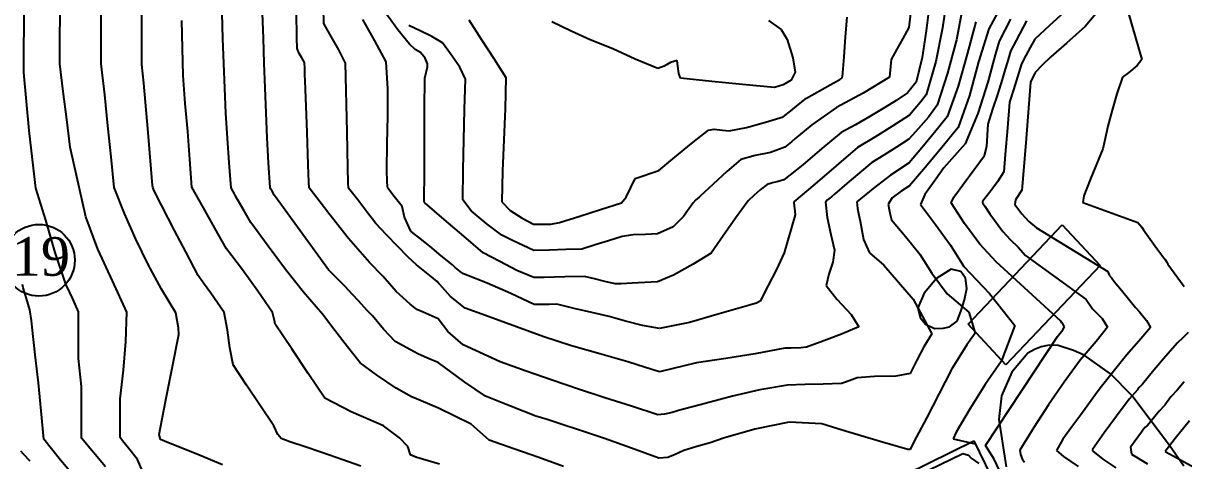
# Model space of a CAD drawing. Header units: millimetres. Extents: x 21147 to 21795, y 3328 to 3821.
# Drawn here: x 21317.5 to 21434.8, y 3493.8 to 3538 of the extents above; entities that cross this region are included whole.
import ezdxf

# ---------------------------------------------------------------- set-up
doc = ezdxf.new("R2010")
doc.units = ezdxf.units.MM
doc.header["$MEASUREMENT"] = 0
for name, color, linetype in [('CURVAS', 43, 'Continuous'), ('EDIFICADO', 1, 'Continuous'), ('PEDRAS', 3, 'Continuous'), ('texto', 3, 'Continuous')]:
    doc.layers.add(name, color=color, linetype=linetype)
doc.styles.add('ROMANS', font='TIMES.TTF')

msp = doc.modelspace()

# ---------------------------------------------------------------- linework, layer by layer
at = {"layer": 'CURVAS', "linetype": 'Continuous'}
for p, q in [((21410.92, 3541.02), (21410.41, 3537.49)), ((21317.57, 3537.73), (21317.6, 3540.11)), ((21347.86, 3537.94), (21347.82, 3539.55)), ((21355.34, 3537.29), (21353.39, 3539.99)), ((21407.31, 3540.05), (21406.99, 3537.53)), ((21409.08, 3539.9), (21408.75, 3537.19)), ((21412.46, 3539.7), (21411.81, 3536.28)), ((21416.39, 3539.82), (21415.07, 3537.4)), ((21321.19, 3536.37), (21321.21, 3538.9)), ((21325.37, 3536.4), (21325.37, 3538.93)), ((21329.48, 3536.36), (21329.46, 3538.9)), ((21337.67, 3536.44), (21337.6, 3538.96)), ((21341.76, 3536.47), (21341.68, 3538.99)), ((21345.15, 3536.51), (21345.1, 3539.13)), ((21353.01, 3536.19), (21351.8, 3538.34)), ((21400.6, 3536.58), (21400.76, 3538.59)), ((21417.29, 3538.37), (21416.13, 3536.14)), ((21422.72, 3539.12), (21421.2, 3537.71)), ((21425.91, 3538.93), (21424.83, 3537.65)), ((21429.22, 3538.95), (21429.88, 3536.64)), ((21317.54, 3535.36), (21317.57, 3537.73)), ((21333.56, 3535.46), (21333.52, 3538.23)), ((21348.62, 3536.62), (21347.86, 3537.94)), ((21356.52, 3535.86), (21355.34, 3537.29)), ((21357.6, 3537.2), (21356.46, 3537.74)), ((21358.77, 3536.63), (21357.6, 3537.2)), ((21362.52, 3538.3), (21363.78, 3536.37)), ((21372.86, 3537.17), (21370.92, 3538.12)), ((21374.8, 3536.3), (21372.86, 3537.17)), ((21392.81, 3538.24), (21394.11, 3537.35)), ((21394.11, 3537.35), (21394.7, 3536.34)), ((21406.99, 3537.53), (21406.4, 3536.42)), ((21408.75, 3537.19), (21408.33, 3534.52)), ((21410.41, 3537.49), (21409.73, 3534.09)), ((21413.77, 3538.1), (21412.91, 3534.86)), ((21415.07, 3537.4), (21414.04, 3534.06)), ((21417.89, 3536.21), (21418.93, 3538.2)), ((21421.2, 3537.71), (21419.72, 3536.37)), ((21424.83, 3537.65), (21422.95, 3535.95)), ((21321.19, 3533.85), (21321.19, 3536.37)), ((21325.37, 3533.87), (21325.37, 3536.4)), ((21329.48, 3533.81), (21329.48, 3536.36)), ((21337.75, 3533.91), (21337.67, 3536.44)), ((21341.84, 3533.95), (21341.76, 3536.47)), ((21345.16, 3535.41), (21345.15, 3536.51)), ((21349.39, 3535.28), (21348.62, 3536.62)), ((21354.17, 3534.06), (21353.01, 3536.19)), ((21359.86, 3536), (21358.77, 3536.63)), ((21360.68, 3534.87), (21359.86, 3536)), ((21363.78, 3536.37), (21365.04, 3534.42)), ((21377.07, 3535.39), (21374.8, 3536.3)), ((21394.7, 3536.34), (21395.27, 3534.46)), ((21400.45, 3534.57), (21400.6, 3536.58)), ((21406.4, 3536.42), (21405.8, 3535.34)), ((21411.81, 3536.28), (21410.9, 3532.94)), ((21416.13, 3536.14), (21415.74, 3534.77)), ((21417.32, 3535.14), (21417.89, 3536.21)), ((21419.72, 3536.37), (21419.27, 3535.53)), ((21429.88, 3536.64), (21430.55, 3534.32)), ((21317.53, 3533), (21317.54, 3535.36)), ((21333.64, 3532.7), (21333.56, 3535.46)), ((21345.37, 3534.92), (21345.16, 3535.41)), ((21345.64, 3534.46), (21345.37, 3534.92)), ((21350.05, 3533.95), (21349.39, 3535.28)), ((21357.08, 3535.33), (21356.52, 3535.86)), ((21357.63, 3535), (21357.08, 3535.33)), ((21358.1, 3534.44), (21357.63, 3535)), ((21361.62, 3533.53), (21360.68, 3534.87)), ((21379.34, 3534.33), (21377.07, 3535.39)), ((21405.8, 3535.34), (21405.22, 3534.29)), ((21412.91, 3534.86), (21411.98, 3531.6)), ((21417.06, 3534.3), (21417.32, 3535.14)), ((21419.27, 3535.53), (21418.83, 3534.7)), ((21422.95, 3535.95), (21421.35, 3534.57)), ((21321.52, 3531.06), (21321.19, 3533.85)), ((21325.71, 3530.72), (21325.37, 3533.87)), ((21329.66, 3531.9), (21329.48, 3533.81)), ((21337.85, 3531.4), (21337.75, 3533.91)), ((21341.93, 3531.43), (21341.84, 3533.95)), ((21345.91, 3534), (21345.64, 3534.46)), ((21345.93, 3533.38), (21345.91, 3534)), ((21350.21, 3526.99), (21350.05, 3533.95)), ((21354.32, 3531.35), (21354.17, 3534.06)), ((21358.33, 3533.87), (21358.1, 3534.44)), ((21358.33, 3533.57), (21358.33, 3533.87)), ((21358.33, 3533.69), (21358.33, 3533.87)), ((21365.04, 3534.42), (21366.27, 3532.47)), ((21381.61, 3533.38), (21379.34, 3534.33)), ((21382.91, 3533.99), (21382.25, 3533.62)), ((21383.58, 3534.19), (21382.91, 3533.99)), ((21383.64, 3533.62), (21383.58, 3534.19)), ((21395.27, 3534.46), (21395.52, 3533.04)), ((21400.29, 3532.56), (21400.45, 3534.57)), ((21405.22, 3534.29), (21405.15, 3533.6)), ((21408.33, 3534.52), (21407.73, 3532)), ((21409.73, 3534.09), (21408.74, 3530.73)), ((21414.04, 3534.06), (21413.14, 3530.67)), ((21415.74, 3534.77), (21415.36, 3533.4)), ((21416.68, 3532.98), (21417.06, 3534.3)), ((21418.39, 3533.87), (21417.99, 3532.55)), ((21418.83, 3534.7), (21418.39, 3533.87)), ((21420.48, 3533.74), (21419.77, 3532.99)), ((21421.35, 3534.57), (21420.48, 3533.74)), ((21430.08, 3533.69), (21429.23, 3533)), ((21430.55, 3534.32), (21430.08, 3533.69)), ((21317.81, 3530.06), (21317.53, 3533)), ((21333.86, 3529.86), (21333.64, 3532.7)), ((21345.94, 3532.76), (21345.93, 3533.38)), ((21345.96, 3532.15), (21345.94, 3532.76)), ((21358.07, 3532.43), (21358.33, 3533.57)), ((21358.33, 3533.57), (21358.33, 3533.57)), ((21362.17, 3532.33), (21361.62, 3533.53)), ((21366.27, 3532.47), (21366.21, 3529.31)), ((21382.25, 3533.62), (21381.61, 3533.38)), ((21383.75, 3532.9), (21383.64, 3533.62)), ((21383.92, 3532.43), (21383.75, 3532.9)), ((21395.52, 3533.04), (21395.11, 3532.21)), ((21400.24, 3532.43), (21400.26, 3532.47)), ((21400.26, 3532.47), (21400.27, 3532.51)), ((21400.27, 3532.51), (21400.29, 3532.56)), ((21405.05, 3532.52), (21402.38, 3530.91)), ((21405.09, 3532.9), (21405.05, 3532.52)), ((21405.15, 3533.6), (21405.09, 3532.9)), ((21410.9, 3532.94), (21409.86, 3529.68)), ((21415.36, 3533.4), (21414.97, 3532.03)), ((21416.47, 3532.28), (21416.68, 3532.98)), ((21417.99, 3532.55), (21417.58, 3531.25)), ((21419.77, 3532.99), (21419.29, 3532.02)), ((21428.59, 3532.51), (21428.02, 3530.85)), ((21429.23, 3533), (21428.59, 3532.51)), ((21329.83, 3529.99), (21329.66, 3531.9)), ((21337.97, 3528.88), (21337.85, 3531.4)), ((21342.03, 3528.91), (21341.93, 3531.43)), ((21346.17, 3526.96), (21345.96, 3532.15)), ((21354.33, 3528.57), (21354.32, 3531.35)), ((21358.05, 3529.31), (21358.07, 3532.43)), ((21362.09, 3529.26), (21362.17, 3532.33)), ((21387.08, 3532.09), (21383.92, 3532.43)), ((21391.22, 3531.67), (21387.08, 3532.09)), ((21393.43, 3531.47), (21391.22, 3531.67)), ((21394.31, 3531.74), (21393.43, 3531.47)), ((21395.11, 3532.21), (21394.31, 3531.74)), ((21396.64, 3530.39), (21399.06, 3531.75)), ((21399.06, 3531.75), (21400.01, 3532.29)), ((21400.01, 3532.29), (21400.24, 3532.43)), ((21407.73, 3532), (21406.87, 3530.92)), ((21411.98, 3531.6), (21410.89, 3528.5)), ((21414.97, 3532.03), (21413.99, 3528.85)), ((21415.98, 3530.77), (21416.47, 3532.28)), ((21419.29, 3532.02), (21418.82, 3525.87)), ((21321.88, 3528.25), (21321.52, 3531.06)), ((21326.03, 3527.59), (21325.71, 3530.72)), ((21395.86, 3529.75), (21396.64, 3530.39)), ((21402.38, 3530.91), (21399.67, 3529.44)), ((21405.71, 3530.15), (21404.56, 3529.46)), ((21406.87, 3530.92), (21405.71, 3530.15)), ((21408.74, 3530.73), (21408.18, 3530.01)), ((21413.14, 3530.67), (21411.98, 3527.43)), ((21415.5, 3529.27), (21415.98, 3530.77)), ((21417.58, 3531.25), (21417.17, 3530)), ((21428.02, 3530.85), (21427.56, 3529.19)), ((21318.09, 3527.13), (21317.81, 3530.06)), ((21330.1, 3526.93), (21329.83, 3529.99)), ((21334.1, 3527.03), (21333.86, 3529.86)), ((21358.04, 3526.19), (21358.05, 3529.31)), ((21362.02, 3526.2), (21362.09, 3529.26)), ((21366.21, 3529.31), (21366.07, 3526.18)), ((21394.31, 3528.5), (21395.08, 3529.12)), ((21395.08, 3529.12), (21395.86, 3529.75)), ((21399.67, 3529.44), (21397.18, 3527.71)), ((21404.56, 3529.46), (21403.07, 3528.56)), ((21407.61, 3529.32), (21407.05, 3528.68)), ((21408.18, 3530.01), (21407.61, 3529.32)), ((21409.86, 3529.68), (21408.99, 3528.49)), ((21415.02, 3527.77), (21415.5, 3529.27)), ((21417.17, 3530), (21416.96, 3527.39)), ((21427.56, 3529.19), (21427.1, 3527.58)), ((21322.22, 3525.45), (21321.88, 3528.25)), ((21338.12, 3526.36), (21337.97, 3528.88)), ((21342.15, 3526.4), (21342.03, 3528.91)), ((21354.27, 3525.81), (21354.33, 3528.57)), ((21390.6, 3527.45), (21392.5, 3527.98)), ((21392.5, 3527.98), (21394.31, 3528.5)), ((21403.07, 3528.56), (21401.6, 3527.72)), ((21407.05, 3528.68), (21405.29, 3527.53)), ((21408.99, 3528.49), (21407.96, 3527.32)), ((21410.89, 3528.5), (21409.61, 3526.93)), ((21413.99, 3528.85), (21412.7, 3525.8)), ((21414.95, 3526.65), (21415.02, 3527.77)), ((21318.4, 3524.21), (21318.09, 3527.13)), ((21326.35, 3524.47), (21326.03, 3527.59)), ((21330.55, 3521.56), (21330.1, 3526.93)), ((21334.33, 3524.2), (21334.1, 3527.03)), ((21346.29, 3523.67), (21346.17, 3526.96)), ((21350.29, 3523.35), (21350.21, 3526.99)), ((21385.03, 3525.81), (21386.74, 3527.17)), ((21386.74, 3527.17), (21387.33, 3527.25)), ((21387.33, 3527.25), (21388.15, 3527.18)), ((21388.15, 3527.18), (21388.85, 3527.1)), ((21388.85, 3527.1), (21390.6, 3527.45)), ((21396.04, 3526.75), (21395.47, 3526.28)), ((21396.61, 3527.23), (21396.04, 3526.75)), ((21397.18, 3527.71), (21396.61, 3527.23)), ((21400.15, 3526.92), (21398.21, 3525.3)), ((21401.6, 3527.72), (21400.15, 3526.92)), ((21405.29, 3527.53), (21403.55, 3526.46)), ((21407.96, 3527.32), (21407.01, 3526.25)), ((21409.61, 3526.93), (21408.32, 3525.37)), ((21411.98, 3527.43), (21410.34, 3525.42)), ((21414.9, 3525.5), (21414.95, 3526.65)), ((21416.96, 3527.39), (21416.74, 3524.7)), ((21426.93, 3526.79), (21426.79, 3526.01)), ((21427.1, 3527.58), (21426.93, 3526.79)), ((21323.8, 3518.41), (21322.22, 3525.45)), ((21338.29, 3523.85), (21338.12, 3526.36)), ((21342.28, 3523.88), (21342.15, 3526.4)), ((21354.24, 3523.14), (21354.27, 3525.81)), ((21358.03, 3523.07), (21358.04, 3526.19)), ((21361.96, 3523.16), (21362.02, 3526.2)), ((21366.07, 3526.18), (21365.93, 3523.05)), ((21383.36, 3524.43), (21385.03, 3525.81)), ((21394.47, 3525.46), (21393.01, 3524.92)), ((21394.8, 3525.73), (21394.47, 3525.46)), ((21395.13, 3526), (21394.8, 3525.73)), ((21395.47, 3526.28), (21395.13, 3526)), ((21403.55, 3526.46), (21401.82, 3525.4)), ((21405.75, 3525.44), (21404.48, 3524.64)), ((21407.01, 3526.25), (21405.75, 3525.44)), ((21410.34, 3525.42), (21408.7, 3523.44)), ((21412.7, 3525.8), (21410.55, 3523.35)), ((21414.66, 3524.6), (21414.9, 3525.5)), ((21418.82, 3525.87), (21418.57, 3522.69)), ((21426.79, 3526.01), (21426.61, 3525.28)), ((21326.68, 3521.37), (21326.35, 3524.47)), ((21381.73, 3523.1), (21383.36, 3524.43)), ((21391.48, 3524.59), (21390.03, 3524.21)), ((21393.01, 3524.92), (21391.48, 3524.59)), ((21398.21, 3525.3), (21396.28, 3523.65)), ((21401.82, 3525.4), (21399.66, 3523.56)), ((21404.48, 3524.64), (21403.26, 3523.91)), ((21408.32, 3525.37), (21407.03, 3523.88)), ((21412.57, 3521.76), (21414.66, 3524.6)), ((21416.74, 3524.7), (21416.59, 3522.95)), ((21426.61, 3525.28), (21425.37, 3522.25)), ((21318.75, 3521.32), (21318.4, 3524.21)), ((21334.52, 3521.39), (21334.33, 3524.2)), ((21338.49, 3521.34), (21338.29, 3523.85)), ((21342.43, 3521.37), (21342.28, 3523.88)), ((21346.35, 3521.91), (21346.29, 3523.67)), ((21350.33, 3521.85), (21350.29, 3523.35)), ((21354.27, 3521.99), (21354.24, 3523.14)), ((21361.9, 3520.14), (21361.96, 3523.16)), ((21380.93, 3522.83), (21381.73, 3523.1)), ((21390.03, 3524.21), (21388.6, 3523)), ((21396.28, 3523.65), (21394.36, 3522.14)), ((21399.66, 3523.56), (21397.5, 3521.7)), ((21403.26, 3523.91), (21402, 3522.84)), ((21407.03, 3523.88), (21405.15, 3522.61)), ((21408.7, 3523.44), (21407.07, 3521.54)), ((21410.55, 3523.35), (21409.72, 3522.21)), ((21346.38, 3521.34), (21346.35, 3521.91)), ((21354.3, 3521.52), (21354.27, 3521.99)), ((21358.02, 3519.95), (21358.03, 3523.07)), ((21365.93, 3523.05), (21365.87, 3519.94)), ((21378.91, 3521.37), (21379.35, 3522.28)), ((21379.35, 3522.28), (21380.14, 3522.55)), ((21380.14, 3522.55), (21380.93, 3522.83)), ((21388.6, 3523), (21387.23, 3521.7)), ((21393.79, 3521.98), (21393.23, 3521.83)), ((21394.36, 3522.14), (21393.79, 3521.98)), ((21402, 3522.84), (21400.74, 3521.78)), ((21405.15, 3522.61), (21403.41, 3521.28)), ((21409.72, 3522.21), (21408.61, 3520.68)), ((21415.96, 3521.94), (21415.18, 3520.91)), ((21416.59, 3522.95), (21415.96, 3521.94)), ((21418.57, 3522.69), (21418.47, 3521.43)), ((21425.37, 3522.25), (21424.68, 3520.53)), ((21319.75, 3518.07), (21318.75, 3521.32)), ((21327.71, 3518.74), (21326.68, 3521.37)), ((21330.59, 3521.39), (21330.55, 3521.56)), ((21330.66, 3521.2), (21330.59, 3521.39)), ((21330.8, 3520.85), (21330.66, 3521.2)), ((21332.77, 3517.03), (21330.8, 3520.85)), ((21335.69, 3519.32), (21334.52, 3521.39)), ((21339.15, 3520.17), (21338.49, 3521.34)), ((21342.51, 3521.21), (21342.43, 3521.37)), ((21342.63, 3521), (21342.51, 3521.21)), ((21342.89, 3520.56), (21342.63, 3521)), ((21348.36, 3518.74), (21346.38, 3521.34)), ((21350.36, 3521.3), (21350.33, 3521.85)), ((21351.3, 3520.13), (21350.36, 3521.3)), ((21354.33, 3521.32), (21354.3, 3521.52)), ((21354.97, 3520.45), (21354.33, 3521.32)), ((21378.44, 3520.41), (21378.91, 3521.37)), ((21387.23, 3521.7), (21385.9, 3520.5)), ((21391.98, 3521.15), (21391.34, 3520.57)), ((21392.67, 3521.68), (21391.98, 3521.15)), ((21393.23, 3521.83), (21392.67, 3521.68)), ((21397.5, 3521.7), (21395.37, 3519.93)), ((21400.74, 3521.78), (21399.47, 3520.71)), ((21403.41, 3521.28), (21401.73, 3519.92)), ((21406.23, 3520.99), (21405.33, 3520.32)), ((21407.07, 3521.54), (21406.23, 3520.99)), ((21411.55, 3520.38), (21412.57, 3521.76)), ((21415.18, 3520.91), (21414.45, 3519.96)), ((21418.42, 3521.09), (21417.77, 3520.13)), ((21418.47, 3521.43), (21418.42, 3521.09)), ((21339.81, 3519), (21339.15, 3520.17)), ((21343.51, 3519.7), (21342.89, 3520.56)), ((21344.93, 3517.73), (21343.51, 3519.7)), ((21352.22, 3518.92), (21351.3, 3520.13)), ((21355.79, 3519.46), (21354.97, 3520.45)), ((21358.03, 3519.91), (21358.02, 3519.95)), ((21358.05, 3519.87), (21358.03, 3519.91)), ((21358.07, 3519.83), (21358.05, 3519.87)), ((21360.03, 3518.14), (21358.07, 3519.83)), ((21362.76, 3519.01), (21361.9, 3520.14)), ((21365.87, 3519.94), (21366.69, 3519.06)), ((21375.82, 3519.16), (21377.94, 3519.82)), ((21377.94, 3519.82), (21378.44, 3520.41)), ((21385.2, 3519.83), (21384.23, 3518.43)), ((21385.48, 3520.12), (21385.2, 3519.83)), ((21385.76, 3520.36), (21385.48, 3520.12)), ((21385.9, 3520.5), (21385.76, 3520.36)), ((21390.76, 3520.02), (21389.47, 3518.26)), ((21391.34, 3520.57), (21390.76, 3520.02)), ((21395.37, 3519.93), (21395.41, 3519.47)), ((21398.79, 3520.11), (21398.56, 3519.9)), ((21398.56, 3519.9), (21398.73, 3518.34)), ((21399.17, 3520.44), (21398.79, 3520.11)), ((21399.47, 3520.71), (21399.17, 3520.44)), ((21401.73, 3519.92), (21401.8, 3519.24)), ((21405.33, 3520.32), (21404.9, 3519.68)), ((21404.9, 3519.68), (21405.01, 3519.16)), ((21408.61, 3520.68), (21408.17, 3519.67)), ((21408.17, 3519.67), (21409.69, 3517.63)), ((21411.28, 3519.81), (21411.55, 3520.38)), ((21412.62, 3517.73), (21411.28, 3519.81)), ((21414.45, 3519.96), (21414.44, 3519.9)), ((21414.44, 3519.9), (21414.44, 3519.85)), ((21414.44, 3519.85), (21414.44, 3519.81)), ((21414.44, 3519.81), (21414.67, 3519.47)), ((21417.77, 3520.13), (21417.72, 3519.67)), ((21417.72, 3519.67), (21418.42, 3518.7)), ((21424.68, 3520.53), (21424.6, 3519.85)), ((21424.6, 3519.85), (21426.45, 3519.18)), ((21325.01, 3515.13), (21323.8, 3518.41)), ((21328.85, 3516.14), (21327.71, 3518.74)), ((21336.86, 3517.25), (21335.69, 3519.32)), ((21340.48, 3517.84), (21339.81, 3519)), ((21350.34, 3516.23), (21348.36, 3518.74)), ((21353.11, 3517.74), (21352.22, 3518.92)), ((21356.01, 3518.37), (21355.79, 3519.46)), ((21364.36, 3517.66), (21362.76, 3519.01)), ((21366.69, 3519.06), (21367.92, 3518.26)), ((21371.67, 3517.85), (21373.73, 3518.48)), ((21373.73, 3518.48), (21375.82, 3519.16)), ((21384.23, 3518.43), (21383.16, 3517.4)), ((21395.52, 3518.6), (21395.14, 3517.32)), ((21395.41, 3519.47), (21395.48, 3519.02)), ((21395.48, 3519.02), (21395.52, 3518.6)), ((21401.8, 3519.24), (21401.93, 3518.58)), ((21401.93, 3518.58), (21402.09, 3517.96)), ((21405.01, 3519.16), (21405.12, 3518.64)), ((21405.12, 3518.64), (21405.24, 3518.12)), ((21414.67, 3519.47), (21415.2, 3518.72)), ((21415.2, 3518.72), (21416.49, 3516.93)), ((21418.42, 3518.7), (21419.14, 3517.93)), ((21426.45, 3519.18), (21428.3, 3518.5)), ((21428.3, 3518.5), (21430.16, 3517.83)), ((21320.71, 3514.8), (21319.75, 3518.07)), ((21338.04, 3515.18), (21336.86, 3517.25)), ((21342.24, 3515.46), (21340.48, 3517.84)), ((21348.34, 3513.07), (21344.93, 3517.73)), ((21354.19, 3516.6), (21353.11, 3517.74)), ((21356.66, 3516.95), (21356.01, 3518.37)), ((21362, 3516.45), (21360.03, 3518.14)), ((21365.85, 3516.55), (21364.36, 3517.66)), ((21367.92, 3518.26), (21369.05, 3517.68)), ((21369.05, 3517.68), (21369.9, 3517.66)), ((21369.9, 3517.66), (21370.8, 3517.67)), ((21370.8, 3517.67), (21371.67, 3517.85)), ((21383.16, 3517.4), (21381.58, 3516.69)), ((21389.47, 3518.26), (21388.23, 3516.48)), ((21395.14, 3517.32), (21394.78, 3516.04)), ((21398.73, 3518.34), (21399.12, 3516.63)), ((21402.09, 3517.96), (21402.41, 3516.13)), ((21405.24, 3518.12), (21406.7, 3516.39)), ((21409.69, 3517.63), (21411.21, 3515.54)), ((21414.16, 3515.66), (21412.62, 3517.73)), ((21419.14, 3517.93), (21419.91, 3517.29)), ((21419.91, 3517.29), (21427.11, 3512.87)), ((21430.16, 3517.83), (21430.35, 3517.59)), ((21430.35, 3517.59), (21430.54, 3517.35)), ((21430.54, 3517.35), (21430.73, 3517.1)), ((21330.09, 3513.59), (21328.85, 3516.14)), ((21333.91, 3514.86), (21332.77, 3517.03)), ((21352.48, 3513.79), (21350.34, 3516.23)), ((21355.31, 3515.46), (21354.19, 3516.6)), ((21357.16, 3516.56), (21356.66, 3516.95)), ((21356.66, 3516.95), (21356.66, 3516.95)), ((21356.91, 3516.76), (21356.66, 3516.95)), ((21357.16, 3516.56), (21356.91, 3516.76)), ((21358.57, 3515.43), (21357.16, 3516.56)), ((21357.42, 3516.37), (21357.16, 3516.56)), ((21358.57, 3515.43), (21357.42, 3516.37)), ((21363.98, 3514.76), (21362, 3516.45)), ((21366.92, 3516.03), (21365.85, 3516.55)), ((21368, 3515.52), (21366.92, 3516.03)), ((21378.01, 3516.43), (21376.65, 3516)), ((21379.14, 3516.59), (21378.01, 3516.43)), ((21380.37, 3516.64), (21379.14, 3516.59)), ((21381.58, 3516.69), (21380.37, 3516.64)), ((21388.23, 3516.48), (21387.01, 3514.74)), ((21394.78, 3516.04), (21394.41, 3514.76)), ((21399.12, 3516.63), (21399.5, 3515.03)), ((21402.41, 3516.13), (21403.03, 3514.77)), ((21406.7, 3516.39), (21408.11, 3514.65)), ((21416.49, 3516.93), (21417.25, 3516.13)), ((21417.25, 3516.13), (21418.06, 3515.33)), ((21430.73, 3517.1), (21431.41, 3516.15)), ((21431.41, 3516.15), (21432.08, 3515.2)), ((21326.49, 3511.94), (21325.01, 3515.13)), ((21335.17, 3512.48), (21333.91, 3514.86)), ((21339.63, 3513.05), (21338.04, 3515.18)), ((21344, 3513.1), (21342.24, 3515.46)), ((21356.38, 3514.33), (21355.31, 3515.46)), ((21359.72, 3514.48), (21358.57, 3515.43)), ((21369.08, 3515), (21368, 3515.52)), ((21370.69, 3515.05), (21369.08, 3515)), ((21372.31, 3515.1), (21370.69, 3515.05)), ((21373.93, 3515.15), (21372.31, 3515.1)), ((21375.29, 3515.57), (21373.93, 3515.15)), ((21376.65, 3516), (21375.29, 3515.57)), ((21399.5, 3515.03), (21399.3, 3513.82)), ((21411.21, 3515.54), (21412.55, 3513.4)), ((21415.84, 3513.85), (21414.16, 3515.66)), ((21418.06, 3515.33), (21418.78, 3514.51)), ((21432.08, 3515.2), (21432.76, 3514.25)), ((21321.77, 3511.6), (21320.71, 3514.8)), ((21353.84, 3512.41), (21352.48, 3513.79)), ((21357.24, 3513.57), (21356.38, 3514.33)), ((21360.87, 3513.55), (21359.72, 3514.48)), ((21365.65, 3513.88), (21363.98, 3514.76)), ((21367.37, 3512.99), (21365.65, 3513.88)), ((21387.01, 3514.74), (21385.2, 3513.62)), ((21394.41, 3514.76), (21393.61, 3513.09)), ((21399.3, 3513.82), (21398.91, 3512.62)), ((21403.03, 3514.77), (21404.46, 3513.52)), ((21408.11, 3514.65), (21409.31, 3512.73)), ((21422.35, 3507.87), (21415.84, 3513.85)), ((21418.78, 3514.51), (21424.91, 3510.04)), ((21432.76, 3514.25), (21432.9, 3514.09)), ((21432.9, 3514.09), (21433.08, 3513.82)), ((21433.08, 3513.82), (21433.17, 3513.61)), ((21331.44, 3511.1), (21330.09, 3513.59)), ((21341.19, 3510.91), (21339.63, 3513.05)), ((21345.82, 3510.8), (21344, 3513.1)), ((21349.16, 3512.26), (21348.34, 3513.07)), ((21358.73, 3512.34), (21357.24, 3513.57)), ((21361.15, 3513.3), (21360.87, 3513.55)), ((21361.64, 3512.9), (21361.15, 3513.3)), ((21361.98, 3512.64), (21361.64, 3512.9)), ((21364.39, 3511.71), (21361.98, 3512.64)), ((21369.08, 3512.27), (21367.37, 3512.99)), ((21383.22, 3512.51), (21381.58, 3511.84)), ((21385.2, 3513.62), (21383.22, 3512.51)), ((21393.61, 3513.09), (21392.78, 3511.46)), ((21398.91, 3512.62), (21398.63, 3511.48)), ((21404.46, 3513.52), (21407.42, 3510.1)), ((21409.31, 3512.73), (21410.86, 3510.63)), ((21412.55, 3513.4), (21415.16, 3510.66)), ((21427.11, 3512.87), (21427.26, 3512.53)), ((21427.26, 3512.53), (21427.51, 3512.21)), ((21433.17, 3513.61), (21434.83, 3511.38)), ((21317.48, 3511.24), (21317.41, 3511.57)), ((21322.14, 3510.83), (21321.77, 3511.6)), ((21327.96, 3508.79), (21326.49, 3511.94)), ((21335.71, 3511.71), (21335.17, 3512.48)), ((21336.43, 3510.7), (21335.71, 3511.71)), ((21349.99, 3511.41), (21349.16, 3512.26)), ((21350.75, 3510.55), (21349.99, 3511.41)), ((21355.18, 3510.87), (21353.84, 3512.41)), ((21359.31, 3511.86), (21358.73, 3512.34)), ((21359.46, 3511.71), (21359.31, 3511.86)), ((21360.66, 3510.37), (21359.31, 3511.86)), ((21359.31, 3511.86), (21359.31, 3511.86)), ((21359.31, 3511.86), (21359.31, 3511.86)), ((21366.75, 3510.66), (21364.39, 3511.71)), ((21370.15, 3512.28), (21369.08, 3512.27)), ((21372.23, 3512.33), (21370.15, 3512.28)), ((21374.22, 3512.37), (21372.23, 3512.33)), ((21375.22, 3512.14), (21374.22, 3512.37)), ((21376.26, 3511.89), (21375.22, 3512.14)), ((21377.31, 3511.65), (21376.26, 3511.89)), ((21377.92, 3511.65), (21377.31, 3511.65)), ((21379.02, 3511.7), (21377.92, 3511.65)), ((21381.58, 3511.84), (21379.02, 3511.7)), ((21392.78, 3511.46), (21391.96, 3509.88)), ((21398.63, 3511.48), (21399.73, 3510.09)), ((21427.51, 3512.21), (21427.76, 3511.89)), ((21427.76, 3511.89), (21428.48, 3511.01)), ((21317.81, 3510.17), (21317.48, 3511.24)), ((21318.14, 3509), (21317.81, 3510.17)), ((21322.48, 3510.11), (21322.14, 3510.83)), ((21332.9, 3508.7), (21331.44, 3511.1)), ((21337.79, 3508.73), (21336.43, 3510.7)), ((21342.68, 3508.74), (21341.19, 3510.91)), ((21347.73, 3508.56), (21345.82, 3510.8)), ((21351.38, 3509.91), (21350.75, 3510.55)), ((21356.58, 3509.57), (21355.18, 3510.87)), ((21362.16, 3509.19), (21360.66, 3510.37)), ((21369.12, 3509.54), (21366.75, 3510.66)), ((21410.86, 3510.63), (21413.05, 3508.77)), ((21415.16, 3510.66), (21417.72, 3507.43)), ((21428.48, 3511.01), (21429.19, 3510.13)), ((21318.3, 3507.95), (21318.14, 3509)), ((21323.06, 3508.8), (21322.48, 3510.11)), ((21352.26, 3508.96), (21351.38, 3509.91)), ((21357.05, 3509.21), (21356.58, 3509.57)), ((21357.26, 3509.03), (21357.05, 3509.21)), ((21357.9, 3508.76), (21357.26, 3509.03)), ((21364.22, 3508.45), (21362.16, 3509.19)), ((21369.88, 3509.55), (21369.12, 3509.54)), ((21370.65, 3509.56), (21369.88, 3509.55)), ((21371.42, 3509.57), (21370.65, 3509.56)), ((21373.18, 3509.16), (21371.42, 3509.57)), ((21374.94, 3508.74), (21373.18, 3509.16)), ((21390.88, 3509.49), (21387.84, 3508.6)), ((21391.22, 3509.58), (21390.88, 3509.49)), ((21391.59, 3509.69), (21391.22, 3509.58)), ((21391.96, 3509.88), (21391.59, 3509.69)), ((21399.73, 3510.09), (21401.17, 3508.54)), ((21407.42, 3510.1), (21407.42, 3510.1)), ((21407.42, 3510.1), (21409.33, 3506.59)), ((21424.91, 3510.04), (21425.58, 3509.12)), ((21425.58, 3509.12), (21426.53, 3508.15)), ((21429.19, 3510.13), (21429.91, 3509.25)), ((21429.91, 3509.25), (21430.31, 3508.8)), ((21318.38, 3507.26), (21318.3, 3507.95)), ((21323.06, 3507.24), (21323.06, 3508.8)), ((21327.85, 3505.81), (21327.96, 3508.79)), ((21333.04, 3507.94), (21332.9, 3508.7)), ((21333.16, 3507.21), (21333.04, 3507.94)), ((21338.11, 3506.95), (21337.79, 3508.73)), ((21342.77, 3508.34), (21342.68, 3508.74)), ((21342.86, 3507.95), (21342.77, 3508.34)), ((21342.96, 3507.56), (21342.86, 3507.95)), ((21348.99, 3506.93), (21347.73, 3508.56)), ((21352.77, 3508.4), (21352.26, 3508.96)), ((21353.88, 3507.06), (21352.77, 3508.4)), ((21359.43, 3508.09), (21357.9, 3508.76)), ((21360.39, 3506.83), (21359.43, 3508.09)), ((21367.34, 3507.3), (21364.22, 3508.45)), ((21376.7, 3508.34), (21374.94, 3508.74)), ((21378.37, 3507.88), (21376.7, 3508.34)), ((21380.08, 3507.43), (21378.37, 3507.88)), ((21387.84, 3508.6), (21384.82, 3507.73)), ((21401.17, 3508.54), (21401.96, 3507.3)), ((21413.05, 3508.77), (21413.72, 3506.64)), ((21422.48, 3507.7), (21422.35, 3507.87)), ((21426.53, 3508.15), (21427.09, 3507.25)), ((21430.31, 3508.8), (21431.02, 3507.95)), ((21431.02, 3507.95), (21431.44, 3507.23)), ((21318.69, 3504.45), (21318.38, 3507.26)), ((21323.06, 3505.67), (21323.06, 3507.24)), ((21333.21, 3506.52), (21333.16, 3507.21)), ((21338.36, 3505.17), (21338.11, 3506.95)), ((21344.62, 3505.06), (21342.96, 3507.56)), ((21350.25, 3505.29), (21348.99, 3506.93)), ((21355.09, 3505.81), (21353.88, 3507.06)), ((21361.96, 3505.47), (21360.39, 3506.83)), ((21370.09, 3506.27), (21367.34, 3507.3)), ((21381.8, 3507.11), (21380.08, 3507.43)), ((21384.82, 3507.73), (21381.8, 3507.11)), ((21401.96, 3507.3), (21400.19, 3506.57)), ((21417.72, 3507.43), (21416.32, 3503.8)), ((21422.01, 3506.32), (21422.29, 3506.67)), ((21422.29, 3506.67), (21422.56, 3507)), ((21422.61, 3507.53), (21422.48, 3507.7)), ((21422.56, 3507), (21422.75, 3507.3)), ((21422.75, 3507.3), (21422.61, 3507.53)), ((21427.09, 3507.25), (21425.93, 3505.8)), ((21431.44, 3507.23), (21430.26, 3505.85)), ((21435.25, 3506.72), (21434.69, 3506.18)), ((21323.06, 3504.11), (21323.06, 3505.67)), ((21327.6, 3502.93), (21327.85, 3505.81)), ((21332.52, 3503.12), (21333.21, 3506.52)), ((21356.62, 3504.98), (21355.09, 3505.81)), ((21365.69, 3503.77), (21361.96, 3505.47)), ((21372.91, 3505.37), (21370.09, 3506.27)), ((21398.4, 3505.88), (21396.65, 3505.25)), ((21400.19, 3506.57), (21398.4, 3505.88)), ((21409.33, 3506.59), (21408.52, 3505.26)), ((21412.85, 3505.47), (21412.07, 3504.22)), ((21413.72, 3506.64), (21412.85, 3505.47)), ((21414.75, 3495.3), (21422.01, 3506.32)), ((21425.93, 3505.8), (21424.33, 3503.91)), ((21425.93, 3505.8), (21425.93, 3505.8)), ((21430.26, 3505.85), (21429, 3504.42)), ((21434.15, 3505.69), (21432.94, 3504.3)), ((21434.69, 3506.18), (21434.15, 3505.69)), ((21319.02, 3501.63), (21318.69, 3504.45)), ((21338.7, 3503.45), (21338.36, 3505.17)), ((21346.29, 3502.57), (21344.62, 3505.06)), ((21351.52, 3503.66), (21350.25, 3505.29)), ((21357.37, 3504.56), (21356.62, 3504.98)), ((21358.05, 3504.27), (21357.37, 3504.56)), ((21375.77, 3504.56), (21372.91, 3505.37)), ((21378.61, 3503.76), (21375.77, 3504.56)), ((21391.46, 3504.57), (21388.49, 3504.1)), ((21394.46, 3505.13), (21391.46, 3504.57)), ((21395.11, 3505.13), (21394.46, 3505.13)), ((21396.07, 3505.16), (21395.11, 3505.13)), ((21396.65, 3505.25), (21396.07, 3505.16)), ((21408.52, 3505.26), (21407.81, 3503.93)), ((21429, 3504.42), (21426.33, 3501.09)), ((21323.16, 3503.16), (21323.06, 3504.11)), ((21323.26, 3502.2), (21323.16, 3503.16)), ((21340.06, 3501.39), (21338.7, 3503.45)), ((21353.19, 3502.45), (21351.52, 3503.66)), ((21358.73, 3503.97), (21358.05, 3504.27)), ((21359.41, 3503.68), (21358.73, 3503.97)), ((21362.1, 3501.7), (21359.41, 3503.68)), ((21359.41, 3503.68), (21359.41, 3503.68)), ((21368.3, 3502.81), (21365.69, 3503.77)), ((21379.53, 3503.47), (21378.61, 3503.76)), ((21380.91, 3503.03), (21379.53, 3503.47)), ((21384.29, 3503.36), (21383.05, 3503.06)), ((21385.54, 3503.66), (21384.29, 3503.36)), ((21388.49, 3504.1), (21385.54, 3503.66)), ((21407.81, 3503.93), (21407.12, 3502.59)), ((21412.07, 3504.22), (21411.35, 3503.04)), ((21416.32, 3503.8), (21414.72, 3501.48)), ((21424.33, 3503.91), (21422.7, 3501.7)), ((21432.94, 3504.3), (21431.75, 3502.9)), ((21323.36, 3501.26), (21323.26, 3502.2)), ((21327.28, 3500.01), (21327.6, 3502.93)), ((21331.85, 3499.75), (21332.52, 3503.12)), ((21347.97, 3500.08), (21346.29, 3502.57)), ((21355.18, 3501.11), (21353.19, 3502.45)), ((21370.95, 3501.89), (21368.3, 3502.81)), ((21381.8, 3502.76), (21380.91, 3503.03)), ((21383.05, 3503.06), (21381.8, 3502.76)), ((21401.77, 3502.14), (21400.96, 3501.84)), ((21403.52, 3502.27), (21401.77, 3502.14)), ((21405.69, 3502.3), (21403.52, 3502.27)), ((21407.12, 3502.59), (21405.69, 3502.3)), ((21411.35, 3503.04), (21408.77, 3498.07)), ((21431.75, 3502.9), (21430.61, 3501.51)), ((21319.28, 3498.82), (21319.02, 3501.63)), ((21323.36, 3499.51), (21323.36, 3501.26)), ((21341.43, 3499.33), (21340.06, 3501.39)), ((21356.73, 3500.21), (21355.18, 3501.11)), ((21364.19, 3500.29), (21362.1, 3501.7)), ((21373.61, 3501), (21370.95, 3501.89)), ((21376.28, 3500.13), (21373.61, 3501)), ((21391.95, 3500.93), (21389.16, 3500.28)), ((21394.72, 3501.41), (21391.95, 3500.93)), ((21396.53, 3501.46), (21394.72, 3501.41)), ((21398.35, 3501.51), (21396.53, 3501.46)), ((21400.18, 3501.56), (21398.35, 3501.51)), ((21400.5, 3501.66), (21400.18, 3501.56)), ((21400.96, 3501.84), (21400.5, 3501.66)), ((21414.72, 3501.48), (21413.19, 3499.03)), ((21422.7, 3501.7), (21421.12, 3499.43)), ((21426.33, 3501.09), (21425.86, 3500.45)), ((21430.11, 3500.92), (21429.27, 3499.97)), ((21430.15, 3501), (21430.11, 3500.92)), ((21430.29, 3501.16), (21430.15, 3501)), ((21430.61, 3501.51), (21430.29, 3501.16)), ((21434.14, 3500.9), (21433.49, 3500.21)), ((21434.82, 3501.75), (21434.14, 3500.9)), ((21327.28, 3498.7), (21327.28, 3500.01)), ((21331.21, 3496.42), (21331.85, 3499.75)), ((21350.63, 3498.71), (21347.97, 3500.08)), ((21356.98, 3500.12), (21356.73, 3500.21)), ((21357.69, 3499.83), (21356.98, 3500.12)), ((21359.45, 3499.08), (21357.69, 3499.83)), ((21366.74, 3499.27), (21364.19, 3500.29)), ((21378.95, 3499.28), (21376.28, 3500.13)), ((21389.16, 3500.28), (21386.4, 3499.56)), ((21425.86, 3500.45), (21424.98, 3499.23)), ((21429.27, 3499.97), (21427.98, 3498.27)), ((21433.49, 3500.21), (21432.88, 3499.39)), ((21319.57, 3495.95), (21319.28, 3498.82)), ((21323.37, 3497.77), (21323.36, 3499.51)), ((21327.28, 3497.4), (21327.28, 3498.7)), ((21342.8, 3497.28), (21341.43, 3499.33)), ((21353.9, 3497.28), (21350.63, 3498.71)), ((21362.76, 3497.47), (21359.45, 3499.08)), ((21369.29, 3498.27), (21366.74, 3499.27)), ((21381.61, 3498.41), (21378.95, 3499.28)), ((21382.29, 3498.46), (21381.61, 3498.41)), ((21383.08, 3498.65), (21382.29, 3498.46)), ((21383.73, 3498.83), (21383.08, 3498.65)), ((21386.4, 3499.56), (21383.73, 3498.83)), ((21413.19, 3499.03), (21411.79, 3496.65)), ((21421.12, 3499.43), (21419.62, 3497.14)), ((21424.98, 3499.23), (21424.38, 3498.39)), ((21432.29, 3498.79), (21431.12, 3497.34)), ((21432.88, 3499.39), (21432.29, 3498.79)), ((21323.38, 3496.03), (21323.37, 3497.77)), ((21327.28, 3496.1), (21327.28, 3497.4)), ((21343.22, 3496.43), (21342.8, 3497.28)), ((21355.5, 3496.08), (21353.9, 3497.28)), ((21364.57, 3495.85), (21362.76, 3497.47)), ((21370.44, 3497.92), (21369.29, 3498.27)), ((21372.27, 3497.33), (21370.44, 3497.92)), ((21373.5, 3496.92), (21372.27, 3497.33)), ((21394.89, 3497.66), (21391.43, 3496.96)), ((21398.2, 3497.5), (21394.89, 3497.66)), ((21400.27, 3496.86), (21398.2, 3497.5)), ((21408.77, 3498.07), (21407.52, 3495.66)), ((21424.38, 3498.39), (21423.49, 3497.2)), ((21427.98, 3498.27), (21426.75, 3496.58)), ((21431.12, 3497.34), (21430.87, 3497.12)), ((21435.38, 3497.81), (21433.93, 3496.02)), ((21327.52, 3495.78), (21327.28, 3496.1)), ((21331.35, 3495.92), (21331.21, 3496.42)), ((21343.56, 3496.01), (21343.22, 3496.43)), ((21376.22, 3496), (21373.5, 3496.92)), ((21391.43, 3496.96), (21388.27, 3496.03)), ((21404.1, 3495.72), (21400.27, 3496.86)), ((21411.79, 3496.65), (21411.48, 3495.97)), ((21419.62, 3497.14), (21418.22, 3494.84)), ((21423.49, 3497.2), (21422.57, 3495.96)), ((21426.75, 3496.58), (21425.56, 3494.9)), ((21430.51, 3496.66), (21429.4, 3495.14)), ((21430.65, 3496.85), (21430.51, 3496.66)), ((21430.87, 3497.12), (21430.65, 3496.85)), ((21321.26, 3493.84), (21319.57, 3495.95)), ((21324.59, 3494.59), (21323.38, 3496.03)), ((21328.12, 3495.04), (21327.52, 3495.78)), ((21329.04, 3493.88), (21328.12, 3495.04)), ((21331.77, 3495.75), (21331.35, 3495.92)), ((21332.33, 3495.51), (21331.77, 3495.75)), ((21334.97, 3494.45), (21332.33, 3495.51)), ((21344.43, 3495.69), (21343.56, 3496.01)), ((21345.99, 3495.16), (21344.43, 3495.69)), ((21347.56, 3494.63), (21345.99, 3495.16)), ((21356.36, 3495.19), (21355.5, 3496.08)), ((21356.61, 3494.35), (21356.36, 3495.19)), ((21367.07, 3494.97), (21364.57, 3495.85)), ((21369.58, 3494.09), (21367.07, 3494.97)), ((21378.97, 3495.03), (21376.22, 3496)), ((21381.72, 3494.04), (21378.97, 3495.03)), ((21385.56, 3495.19), (21384.26, 3494.81)), ((21386.9, 3495.59), (21385.56, 3495.19)), ((21388.27, 3496.03), (21386.9, 3495.59)), ((21406.91, 3494.89), (21404.1, 3495.72)), ((21407.52, 3495.66), (21407.12, 3494.91)), ((21411.48, 3495.97), (21413.71, 3495.48)), ((21415.64, 3493.92), (21414.75, 3495.3)), ((21422.57, 3495.96), (21421.91, 3494.8)), ((21429.4, 3495.14), (21429.51, 3494.44)), ((21433.93, 3496.02), (21432.91, 3494.71)), ((21317.51, 3494.43), (21317.22, 3494.74)), ((21318.19, 3493.73), (21317.51, 3494.43)), ((21323.01, 3491.78), (21321.26, 3493.84)), ((21325.8, 3493.15), (21324.59, 3494.59)), ((21329.76, 3492.18), (21329.04, 3493.88)), ((21337.61, 3493.35), (21334.97, 3494.45)), ((21349.12, 3494.1), (21347.56, 3494.63)), ((21351.62, 3493.23), (21349.12, 3494.1)), ((21357.25, 3494.09), (21356.61, 3494.35)), ((21356.65, 3494.32), (21356.61, 3494.35)), ((21356.81, 3494.26), (21356.65, 3494.32)), ((21357.25, 3494.09), (21356.81, 3494.26)), ((21357.25, 3494.09), (21357.25, 3494.09)), ((21359.55, 3493.41), (21357.25, 3494.09)), ((21372.08, 3493.2), (21369.58, 3494.09)), ((21382.65, 3494.08), (21381.72, 3494.04)), ((21383.37, 3494.38), (21382.65, 3494.08)), ((21384.26, 3494.81), (21383.37, 3494.38)), ((21406.75, 3491.75), (21412.47, 3494.51)), ((21406.98, 3494.89), (21406.91, 3494.89)), ((21407.05, 3494.9), (21406.98, 3494.89)), ((21407.12, 3494.91), (21407.05, 3494.9)), ((21412.47, 3494.51), (21413.02, 3494.32)), ((21413.02, 3494.32), (21413.29, 3494.02)), ((21413.29, 3494.02), (21414.08, 3493.49)), ((21417.11, 3490.8), (21415.64, 3493.92)), ((21418.22, 3494.84), (21418.29, 3494.4)), ((21418.29, 3494.4), (21418.47, 3493.96)), ((21418.47, 3493.96), (21418.7, 3493.63)), ((21421.91, 3494.8), (21422.64, 3494.18)), ((21422.64, 3494.18), (21424.11, 3493.18)), ((21425.56, 3494.85), (21425.55, 3494.8)), ((21425.55, 3494.8), (21425.55, 3494.75)), ((21425.55, 3494.75), (21426.62, 3493.93)), ((21425.56, 3494.9), (21425.56, 3494.85)), ((21426.62, 3493.93), (21427.91, 3493.05)), ((21429.51, 3494.44), (21431.12, 3493.46)), ((21432.91, 3494.71), (21436.31, 3492.86))]:
    msp.add_line(p, q, dxfattribs=at)
at = {"layer": 'EDIFICADO', "linetype": 'Continuous'}
for p, q in [((21413.01, 3507.55), (21422.49, 3517.61)), ((21422.49, 3517.61), (21426.33, 3513.5)), ((21426.33, 3513.5), (21416.8, 3503.45)), ((21416.8, 3503.45), (21413.01, 3507.55)), ((21404.35, 3491.22), (21413.57, 3495.76)), ((21413.57, 3495.76), (21425.16, 3471.97))]:
    msp.add_line(p, q, dxfattribs=at)
at = {"layer": 'PEDRAS', "linetype": 'Continuous'}
for p, q in [((21411.28, 3513.12), (21409.84, 3512.22)), ((21412.24, 3512.88), (21411.28, 3513.12)), ((21412.74, 3512.21), (21412.24, 3512.88)), ((21409.84, 3512.22), (21408.55, 3510.7)), ((21412.87, 3511.16), (21412.74, 3512.21)), ((21408.55, 3510.7), (21407.91, 3509.2)), ((21412.63, 3510.02), (21412.87, 3511.16)), ((21407.91, 3509.2), (21408.14, 3508.25)), ((21412.28, 3508.93), (21412.63, 3510.02)), ((21408.14, 3508.25), (21408.7, 3507.57)), ((21411.1, 3507.29), (21411.89, 3507.87)), ((21411.89, 3507.87), (21412.28, 3508.93)), ((21408.7, 3507.57), (21409.61, 3507.12)), ((21409.61, 3507.12), (21410.48, 3507.15)), ((21410.48, 3507.15), (21411.1, 3507.29)), ((21419.04, 3504.63), (21417.42, 3502.73)), ((21419.7, 3505.02), (21419.04, 3504.63)), ((21420.38, 3505.28), (21419.7, 3505.02)), ((21421.19, 3505.43), (21420.38, 3505.28)), ((21422.1, 3505.41), (21421.19, 3505.43)), ((21423.63, 3504.92), (21422.1, 3505.41)), ((21424.72, 3504.44), (21423.63, 3504.92)), ((21427.37, 3502.53), (21424.72, 3504.44)), ((21417.42, 3502.73), (21416.37, 3500.33)), ((21429.55, 3500.37), (21427.37, 3502.53)), ((21416.37, 3500.33), (21416.11, 3497.92)), ((21433.34, 3495.3), (21429.55, 3500.37)), ((21416.11, 3497.92), (21416.85, 3493.16)), ((21434.79, 3493.22), (21433.34, 3495.3))]:
    msp.add_line(p, q, dxfattribs=at)
at = {"layer": 'texto', "color": 1}
msp.add_circle((21319.07, 3514.02), 3.62, dxfattribs=at)

# ---------------------------------------------------------------- texts
at = {"layer": 'texto', "color": 1, "style": 'ROMANS'}
msp.add_text('19', height=3.897, dxfattribs=at).set_placement((21316.32, 3512.46))

doc.saveas('drawing.dxf')
